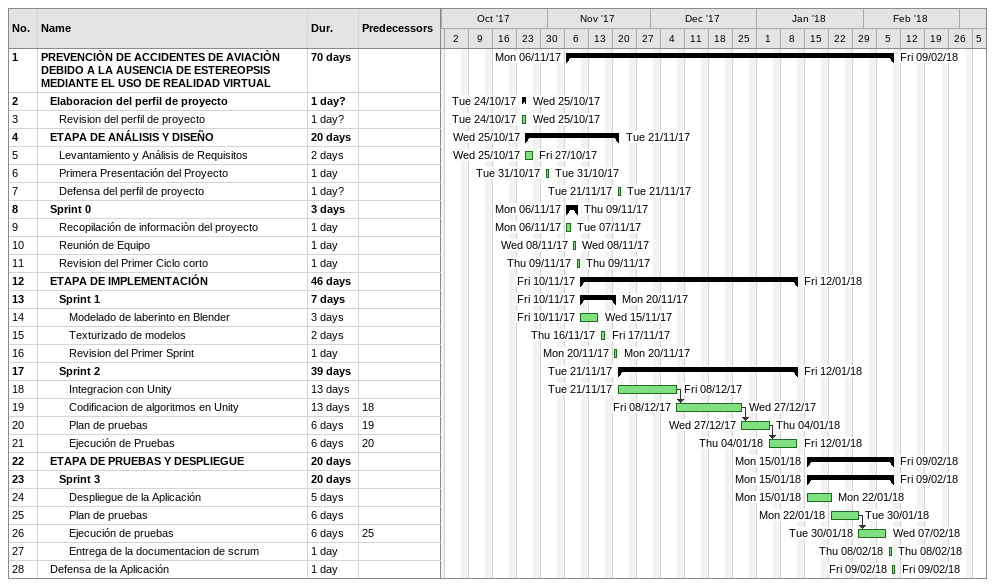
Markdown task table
| ID | Level | Task | Duration | Start | Finish | Predecessors |
|---|---|---|---|---|---|---|
| 1 | 1 | **PREVENCIÒN DE ACCIDENTES DE AVIACIÒN DEBIDO A LA AUSENCIA DE ESTEREOPSIS MEDIANTE EL USO DE REALIDAD VIRTUAL** | 70d | 2017-11-06 | 2018-02-09 |  |
| 2 | 2 | **Elaboracion del perfil de proyecto** | 1d? | 2017-10-24 | 2017-10-25 |  |
| 3 | 3 | Revision del perfil de proyecto | 1d? | 2017-10-24 | 2017-10-25 |  |
| 4 | 2 | **ETAPA DE ANÁLISIS Y DISEÑO** | 20d | 2017-10-25 | 2017-11-21 |  |
| 5 | 3 | Levantamiento y Análisis de Requisitos | 2d | 2017-10-25 | 2017-10-27 |  |
| 6 | 3 | Primera Presentación del Proyecto | 1d | 2017-10-31 | 2017-10-31 |  |
| 7 | 3 | Defensa del perfil de proyecto | 1d? | 2017-11-21 | 2017-11-21 |  |
| 8 | 2 | **Sprint 0** | 3d | 2017-11-06 | 2017-11-09 |  |
| 9 | 3 | Recopilación de informaciòn del proyecto | 1d | 2017-11-06 | 2017-11-07 |  |
| 10 | 3 | Reunión de Equipo | 1d | 2017-11-08 | 2017-11-08 |  |
| 11 | 3 | Revision del Primer Ciclo corto | 1d | 2017-11-09 | 2017-11-09 |  |
| 12 | 2 | **ETAPA DE IMPLEMENTACIÓN** | 46d | 2017-11-10 | 2018-01-12 |  |
| 13 | 3 | **Sprint 1** | 7d | 2017-11-10 | 2017-11-20 |  |
| 14 | 4 | Modelado de laberinto en Blender | 3d | 2017-11-10 | 2017-11-15 |  |
| 15 | 4 | Texturizado de modelos | 2d | 2017-11-16 | 2017-11-17 |  |
| 16 | 4 | Revision del Primer Sprint | 1d | 2017-11-20 | 2017-11-20 |  |
| 17 | 3 | **Sprint 2** | 39d | 2017-11-21 | 2018-01-12 |  |
| 18 | 4 | Integracion con Unity | 13d | 2017-11-21 | 2017-12-08 |  |
| 19 | 4 | Codificacion de algoritmos en Unity | 13d | 2017-12-08 | 2017-12-27 | 18 |
| 20 | 4 | Plan de pruebas | 6d | 2017-12-27 | 2018-01-04 | 19 |
| 21 | 4 | Ejecución de Pruebas | 6d | 2018-01-04 | 2018-01-12 | 20 |
| 22 | 2 | **ETAPA DE PRUEBAS Y DESPLIEGUE** | 20d | 2018-01-15 | 2018-02-09 |  |
| 23 | 3 | **Sprint 3** | 20d | 2018-01-15 | 2018-02-09 |  |
| 24 | 4 | Despliegue de la Aplicación | 5d | 2018-01-15 | 2018-01-22 |  |
| 25 | 4 | Plan de pruebas | 6d | 2018-01-22 | 2018-01-30 |  |
| 26 | 4 | Ejecución de pruebas | 6d | 2018-01-30 | 2018-02-07 | 25 |
| 27 | 4 | Entrega de la documentacion de scrum | 1d | 2018-02-08 | 2018-02-08 |  |
| 28 | 2 | Defensa de la Aplicación | 1d | 2018-02-09 | 2018-02-09 |  |
